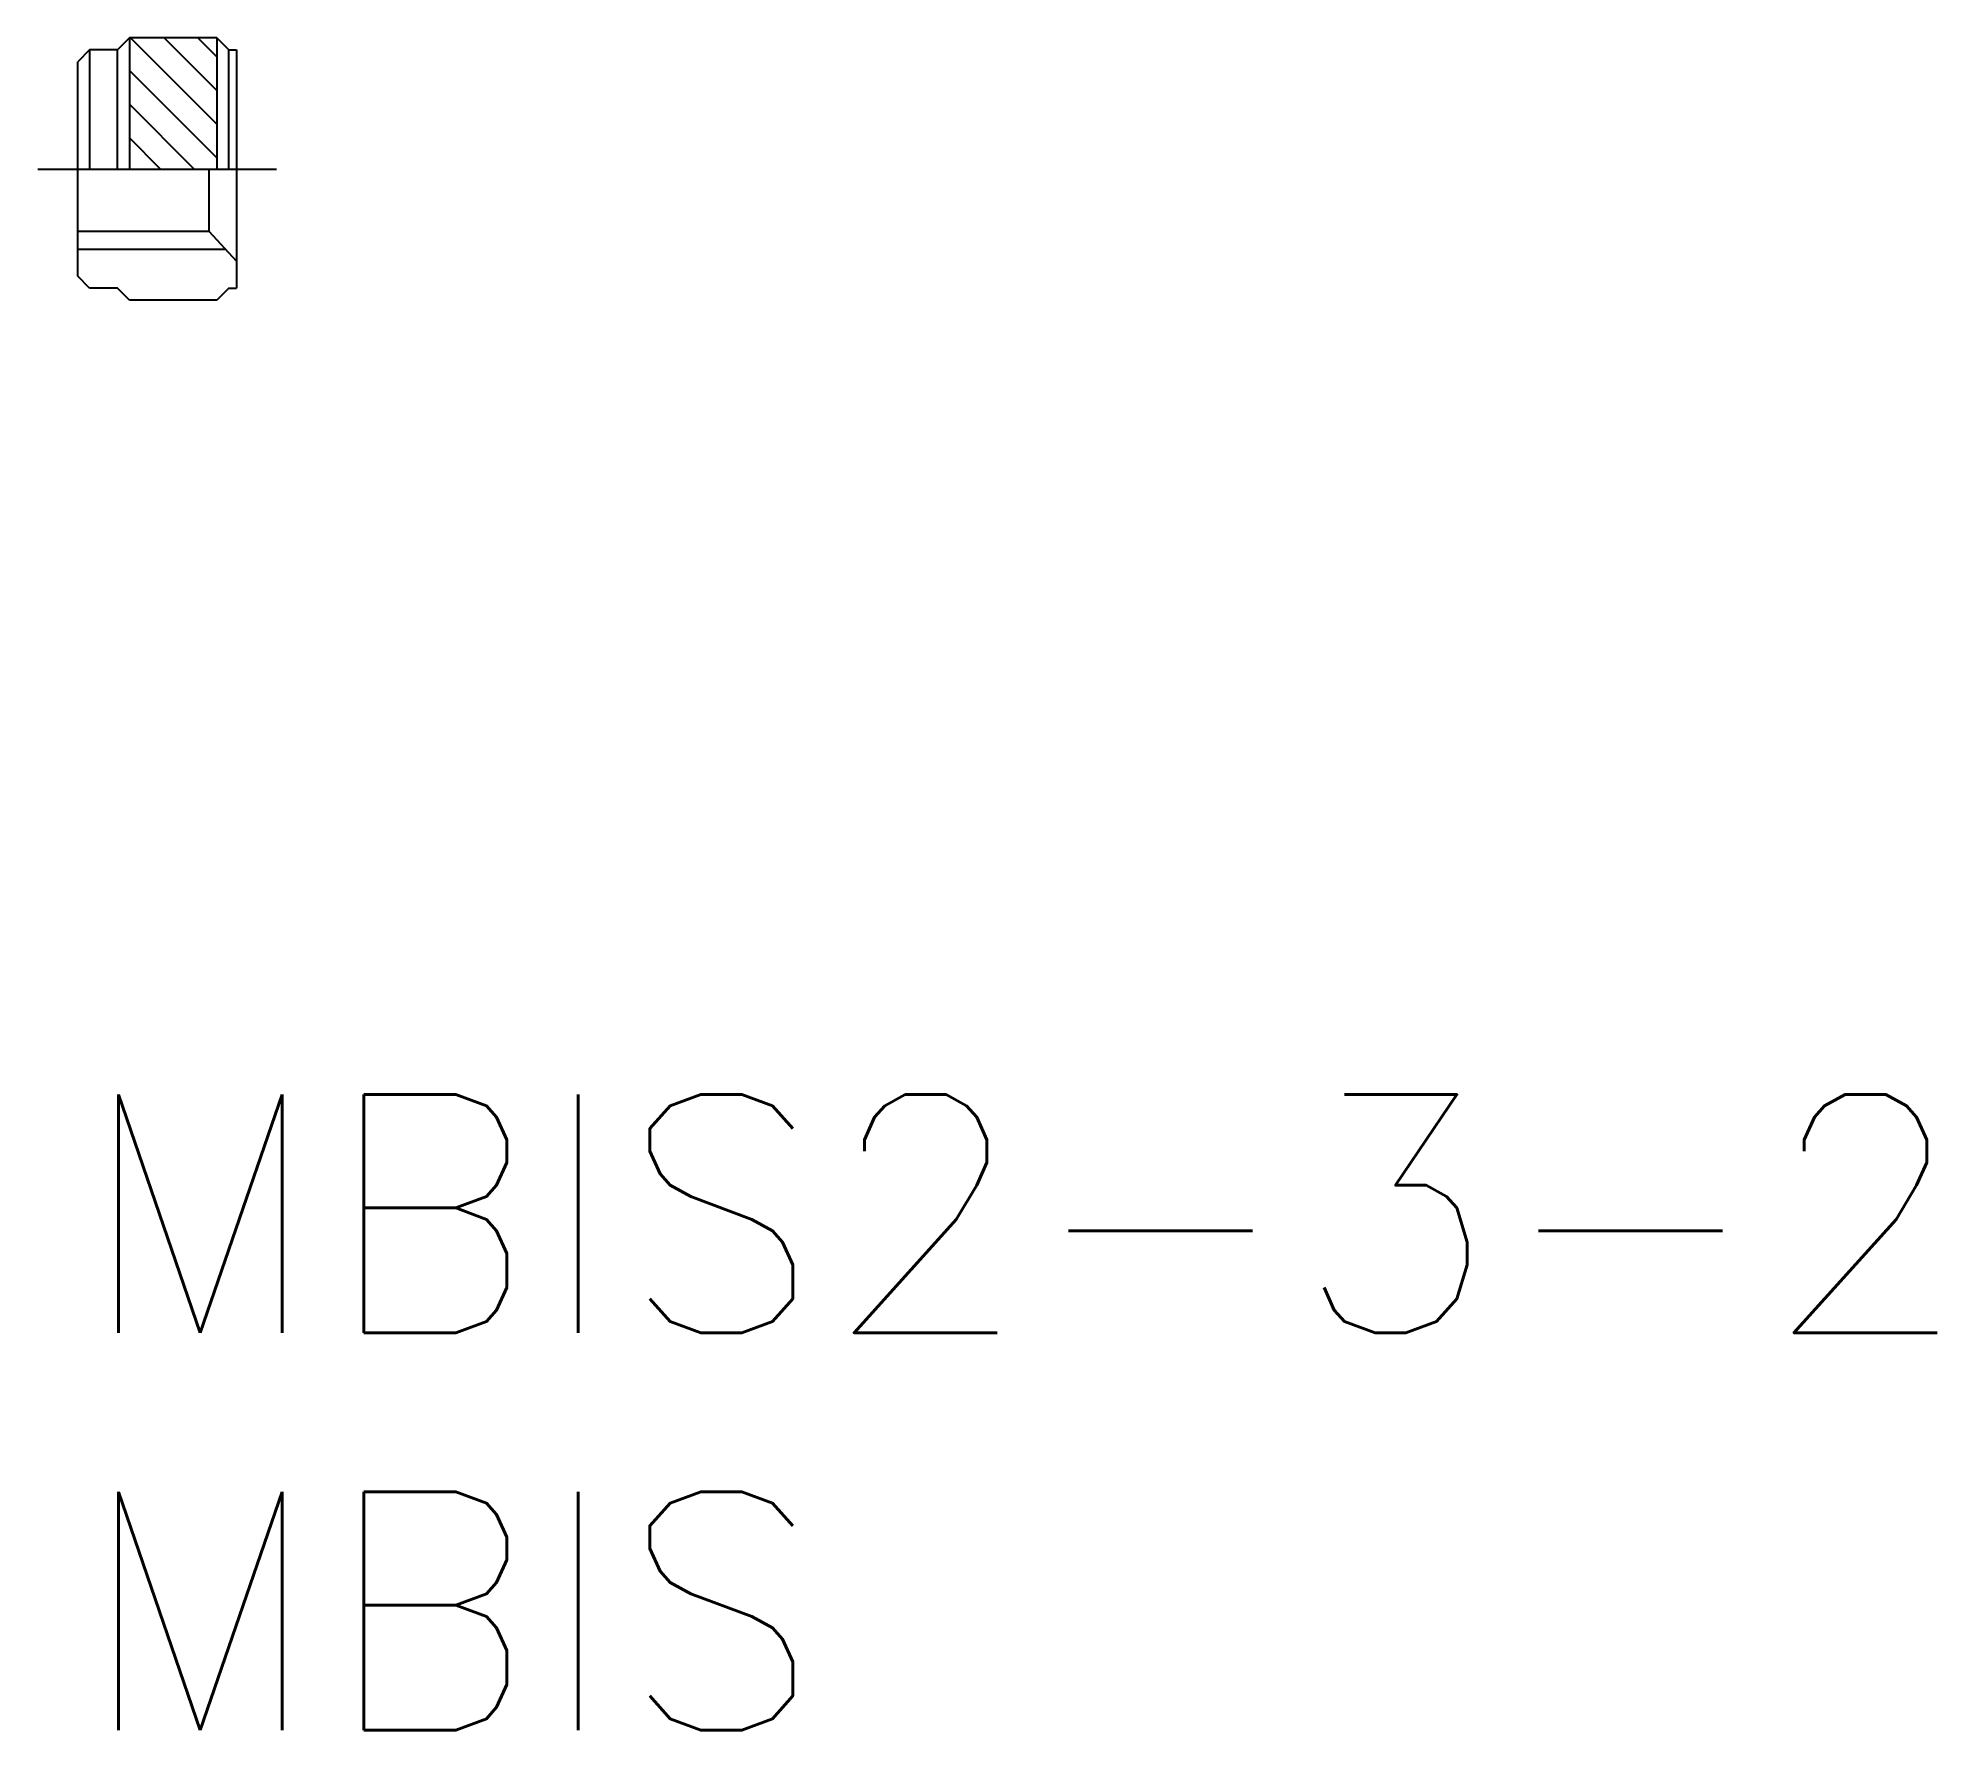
# Model space of a CAD drawing. Extents: x -0.5 to 23.4, y -8 to 13.3.
import ezdxf

# ---------------------------------------------------------------- set-up
doc = ezdxf.new("R2010")
doc.units = 0
doc.header["$LTSCALE"] = 0.5
doc.linetypes.add('CENTER', pattern=[50.8, 31.75, -6.35, 6.35, -6.35])
for name, color, linetype in [('MSM_CENTER', 1, 'CENTER'), ('MSM_CONTINUOUS', 7, 'CONTINUOUS'), ('MSM_NARROW', 5, 'CONTINUOUS'), ('MSM_PART_NUMBER', 7, 'CONTINUOUS')]:
    doc.layers.add(name, color=color, linetype=linetype)
doc.styles.get("Standard").update_dxf_attribs({"font": 'txt.shx', "height": 3, "bigfont": 'bigfont.shx'})

msp = doc.modelspace()

# ---------------------------------------------------------------- linework, layer by layer
at = {"layer": 'MSM_CENTER'}
msp.add_line((-0.5, 11.65), (2.5, 11.65), dxfattribs=at)
at = {"layer": 'MSM_CONTINUOUS'}
for p, q in [((0.15, 13.15), (0, 13)), ((0.5, 13.15), (0.15, 13.15)), ((0.15, 13.15), (0.15, 11.65)), ((0.65, 13.3), (0.5, 13.15)), ((0.5, 11.65), (0.5, 13.15)), ((1.75, 13.3), (0.65, 13.3)), ((0.65, 13.3), (0.65, 11.65)), ((1.75, 12.215), (0.665, 13.3)), ((1.75, 12.639), (1.089, 13.3)), ((1.75, 13.063), (1.513, 13.3)), ((1.9, 13.15), (1.75, 13.3)), ((1.75, 13.3), (1.75, 11.65)), ((1.9, 13.15), (2, 13.15)), ((1.9, 11.65), (1.9, 13.15)), ((2, 13.15), (2, 10.15)), ((0, 10.3), (0, 13)), ((1.75, 11.791), (0.65, 12.891)), ((1.466, 11.65), (0.65, 12.466)), ((1.042, 11.65), (0.65, 12.042)), ((1.649, 11.65), (1.649, 10.867)), ((0, 10.867), (1.649, 10.867)), ((1.649, 10.867), (2, 10.491)), ((0.15, 10.15), (0, 10.3)), ((0.5, 10.15), (0.15, 10.15)), ((0.65, 10), (0.5, 10.15)), ((1.9, 10.15), (1.75, 10)), ((1.9, 10.15), (2, 10.15)), ((1.75, 10), (0.65, 10))]:
    msp.add_line(p, q, dxfattribs=at)
at = {"layer": 'MSM_NARROW', "color": 5}
msp.add_line((0, 10.64), (1.861, 10.64), dxfattribs=at)

# ---------------------------------------------------------------- texts
at = {"layer": 'MSM_PART_NUMBER'}
for s, p in [('MBIS2-3-2', (0, -3)), ('MBIS', (0, -8))]:
    msp.add_text(s, height=3, dxfattribs=at).set_placement(p)

doc.saveas('drawing.dxf')
